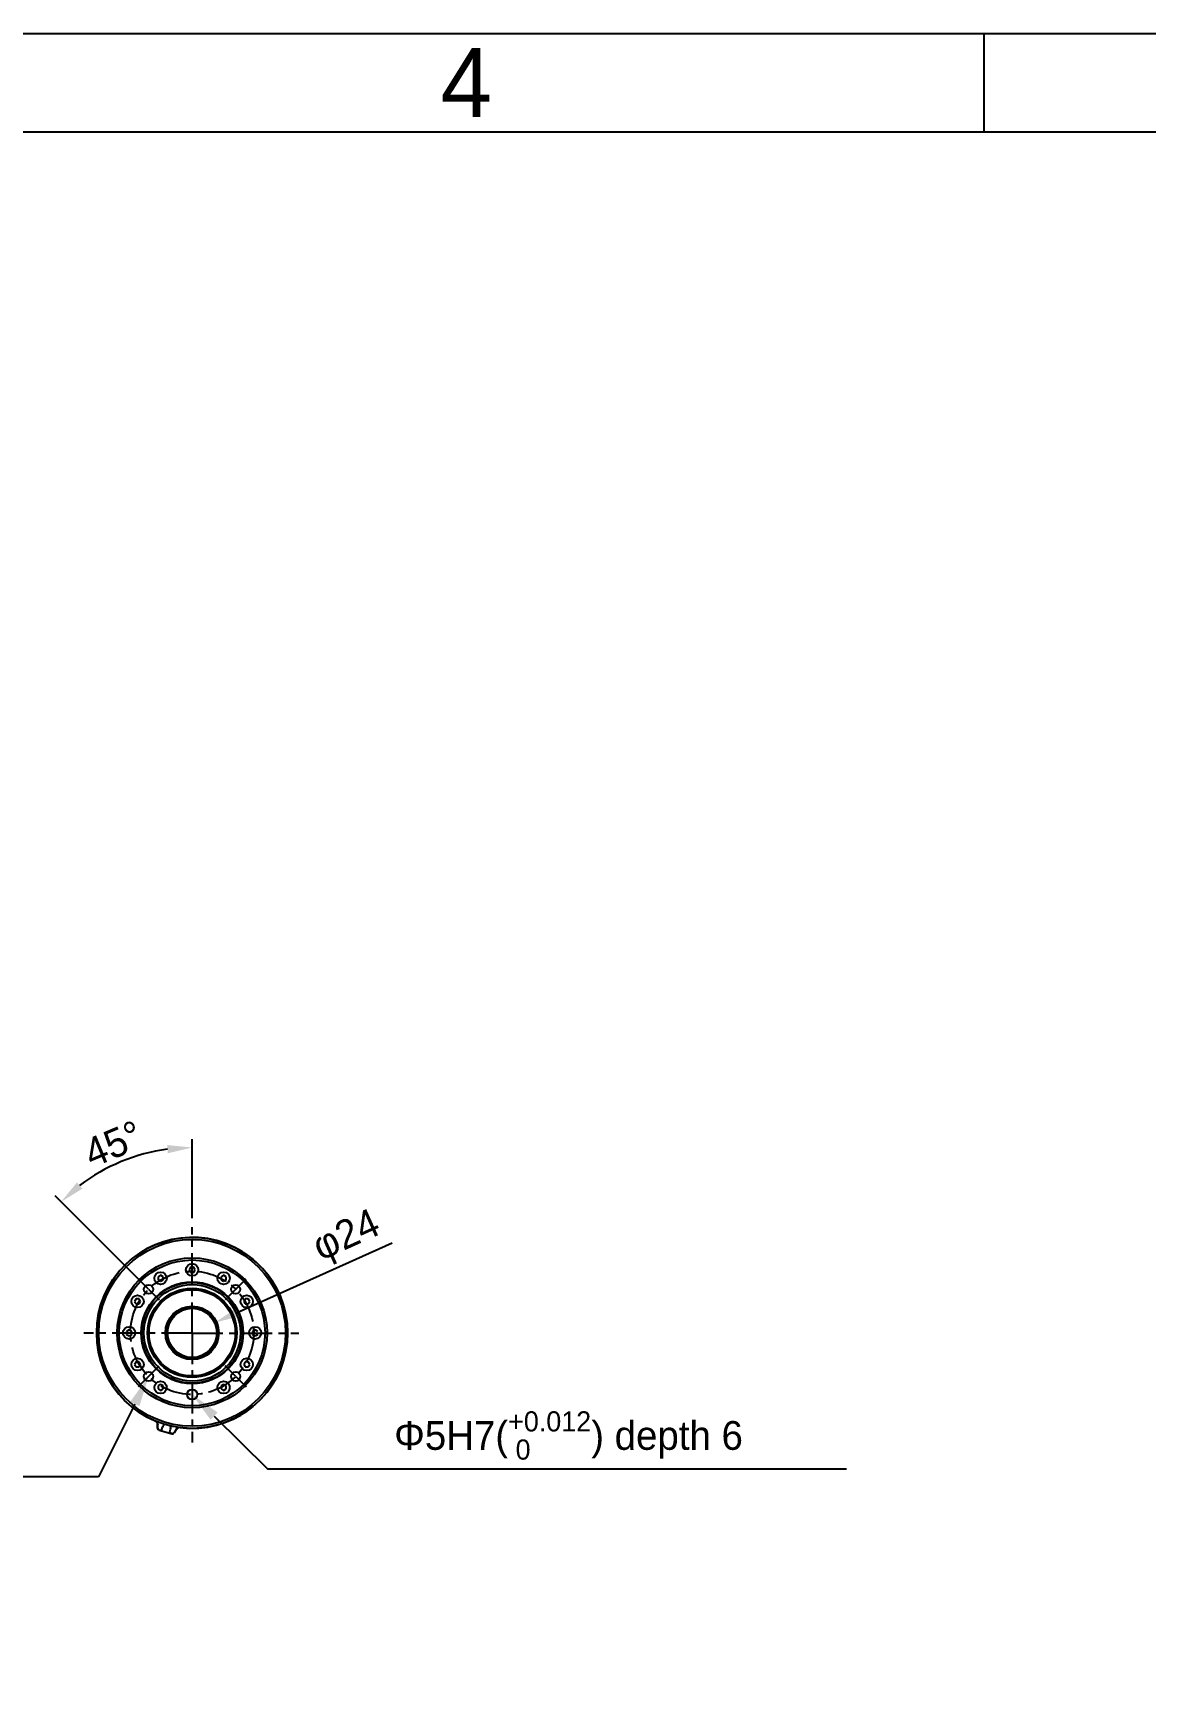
# Model space of a CAD drawing. Header units: millimetres. Extents: x 4086 to 8300, y 123 to 1549.
# Drawn here: x 7060.2 to 7331.1, y 1143.3 to 1549.2 of the extents above; entities that cross this region are included whole.
import ezdxf
from ezdxf import colors
from ezdxf.entities.mleader import LeaderData, LeaderLine
from ezdxf.enums import TextEntityAlignment as Align
from ezdxf.math import Vec2, Vec3

# ---------------------------------------------------------------- set-up
doc = ezdxf.new("R2010")
doc.units = ezdxf.units.MM
doc.linetypes.add('CENTER', pattern=[0.6, 0.375, -0.075, 0.075, -0.075])
for name, color, linetype in [('中心线', 7, 'Continuous'), ('外形图', 7, 'Continuous'), ('多重引线', 7, 'Continuous'), ('尺寸标注', 7, 'Continuous')]:
    doc.layers.add(name, color=color, linetype=linetype)
doc.styles.add('思源黑', font='SourceHanSansCN-Normal.ttf')
doc.dimstyles.new('尺寸标注_1_4比例', dxfattribs={"dimtxt": 7, "dimasz": 6, "dimexe": 2, "dimexo": 1.5, "dimgap": 1, "dimtad": 1, "dimdec": 1, "dimlfac": 4, "dimdsep": 46, "dimtxsty": '思源黑', "dimcen": 0.09, "dimadec": 0, "dimazin": 0, "dimtp": 0.01, "dimtm": 0.01, "dimtfac": 1, "dimtdec": 1, "dimtofl": 0, "dimtmove": 0, "dimatfit": 3, "dimfxl": 1, "dimtolj": 1, "dimarcsym": 0})

# ---------------------------------------------------------------- blocks, each defined once
blk = doc.blocks.new('*D795')
at = {"layer": 'Defpoints', "color": 0}
for p in [(7104.35, 1235.3), (7093.41, 1230.37)]:
    blk.add_point(p, dxfattribs=at)
at = {"layer": '尺寸标注', "color": 0, "lineweight": -2}
blk.add_line((7109.82, 1237.76), (7147.57, 1254.77), dxfattribs=at)
at = {"layer": '尺寸标注', "color": 0}
for p, q in [((7098.79, 1232.83), (7098.97, 1232.83)), ((7098.88, 1232.74), (7098.88, 1232.92))]:
    blk.add_line(p, q, dxfattribs=at)
blk.add_solid([(7109.41, 1238.67), (7110.23, 1236.85), (7104.35, 1235.3)], dxfattribs=at)
at = {"layer": '尺寸标注', "color": 0, "insert": (7136.71, 1255.92), "char_height": 7, "attachment_point": 5, "rotation": 24.2514, "style": '思源黑'}
blk.add_mtext('\\A1;\\A1;φ24', dxfattribs=at)
blk = doc.blocks.new('*D796')
at = {"layer": 'Defpoints', "color": 0}
for p in [(7087.2, 1276.42), (7098.88, 1259.3), (7088.28, 1243.44), (7090.84, 1240.88), (7098.88, 1232.83)]:
    blk.add_point(p, dxfattribs=at)
at = {"layer": '尺寸标注', "color": 0, "lineweight": -2}
for p, q in [((7098.88, 1260.8), (7098.88, 1279.96)), ((7087.22, 1244.5), (7065.56, 1266.16))]:
    blk.add_line(p, q, dxfattribs=at)
blk.add_arc((7098.88, 1232.83), 45.13, 97.6234, 127.3766, dxfattribs=at)
at = {"layer": '尺寸标注', "color": 0}
for points in [[(7092.96, 1276.56), (7092.83, 1278.56), (7098.88, 1277.96)], [(7070.83, 1269.45), (7072.15, 1267.94), (7066.97, 1264.74)]]:
    blk.add_solid(points, dxfattribs=at)
at = {"layer": '尺寸标注', "color": 0, "insert": (7079.67, 1278.82), "char_height": 7, "attachment_point": 5, "rotation": 22.6806, "style": '思源黑'}
blk.add_mtext('\\A1;45%%d', dxfattribs=at)
blk = doc.blocks.new('图纸')
at = {"color": 2}
blk.add_line((7291.66, 1549.22), (7291.66, 1525.22), dxfattribs=at)
for points in [[(6283.66, 123.62), (6283.66, 1549.22), (8299.66, 1549.22), (8299.66, 123.62)], [(6403.66, 147.62), (6403.66, 1525.22), (8275.66, 1525.22), (8275.66, 147.62)]]:
    blk.add_lwpolyline(points, close=True, dxfattribs=at)
at = {"color": 2, "style": '思源黑'}
blk.add_text('4', height=16.8, dxfattribs=at).set_placement((7165.66, 1537.22), align=Align.MIDDLE_CENTER)
at = {"color": 7, "style": '思源黑'}
for tag, height, p in [('编号', 19.2, (8134.84, 252.67)), ('比例', 8, (7939.66, 171.62))]:
    blk.add_attdef(tag, text='', height=height, dxfattribs=at).set_placement(p, align=Align.MIDDLE)
at = {"linetype": 'Continuous', "lineweight": 0, "ltscale": 0.3, "style": '思源黑'}
for tag, p in [('当前页', (8121.35, 207.93)), ('总页数', (8160.27, 207.93))]:
    blk.add_attdef(tag, text='', height=8, dxfattribs=at).set_placement(p, align=Align.MIDDLE)

msp = doc.modelspace()

# ---------------------------------------------------------------- linework, layer by layer
at = {"layer": '中心线', "linetype": 'CENTER', "ltscale": 20}
for p, q in [((7098.8826, 1232.7432), (7098.8826, 1258.543)), ((7088.276, 1243.4398), (7085.7128, 1246.0031)), ((7088.276, 1243.4398), (7090.8393, 1240.8765)), ((7109.4892, 1243.4398), (7106.926, 1240.8765)), ((7109.4892, 1243.4398), (7112.0525, 1246.0031)), ((7098.8826, 1232.7432), (7072.4814, 1232.7432)), ((7098.8826, 1232.7432), (7098.8826, 1206.1224)), ((7098.8826, 1232.7432), (7124.9021, 1232.7432)), ((7088.276, 1222.2266), (7085.7128, 1219.6633)), ((7088.276, 1222.2266), (7090.8393, 1224.7899)), ((7109.4892, 1222.2266), (7106.926, 1224.7899)), ((7109.4892, 1222.2266), (7112.0525, 1219.6633))]:
    msp.add_line(p, q, dxfattribs=at)
msp.add_circle((7098.8826, 1232.8332), 15, dxfattribs=at)
at = {"layer": '外形图'}
for p, q in [((7091.2076, 1246.8484), (7090.5826, 1246.4875)), ((7090.5826, 1246.4875), (7090.5826, 1245.7658)), ((7091.8326, 1246.4875), (7091.2076, 1246.8484)), ((7091.8326, 1245.7658), (7091.8326, 1246.4875)), ((7098.5218, 1248.8082), (7098.161, 1248.1832)), ((7098.161, 1248.1832), (7098.5218, 1247.5582)), ((7099.2435, 1248.8082), (7098.5218, 1248.8082)), ((7098.5218, 1247.5582), (7099.2435, 1247.5582)), ((7099.6043, 1248.1832), (7099.2435, 1248.8082)), ((7099.2435, 1247.5582), (7099.6043, 1248.1832)), ((7106.5576, 1246.8484), (7105.9326, 1246.4875)), ((7105.9326, 1246.4875), (7105.9326, 1245.7658)), ((7107.1826, 1246.4875), (7106.5576, 1246.8484)), ((7107.1826, 1245.7658), (7107.1826, 1246.4875)), ((7090.5826, 1245.7658), (7091.2076, 1245.405)), ((7091.2076, 1245.405), (7091.8326, 1245.7658)), ((7105.9326, 1245.7658), (7106.5576, 1245.405)), ((7106.5576, 1245.405), (7107.1826, 1245.7658)), ((7085.2283, 1241.1332), (7084.8675, 1240.5082)), ((7084.8675, 1240.5082), (7085.2283, 1239.8832)), ((7085.95, 1241.1332), (7085.2283, 1241.1332)), ((7085.2283, 1239.8832), (7085.95, 1239.8832)), ((7086.3108, 1240.5082), (7085.95, 1241.1332)), ((7085.95, 1239.8832), (7086.3108, 1240.5082)), ((7111.8153, 1241.1332), (7111.4544, 1240.5082)), ((7111.4544, 1240.5082), (7111.8153, 1239.8832)), ((7112.537, 1241.1332), (7111.8153, 1241.1332)), ((7111.8153, 1239.8832), (7112.537, 1239.8832)), ((7112.8978, 1240.5082), (7112.537, 1241.1332)), ((7112.537, 1239.8832), (7112.8978, 1240.5082)), ((7083.5326, 1233.5549), (7082.9076, 1233.194)), ((7082.9076, 1233.194), (7082.9076, 1232.4724)), ((7082.9076, 1232.4724), (7083.5326, 1232.1115)), ((7084.1576, 1233.194), (7083.5326, 1233.5549)), ((7083.5326, 1232.1115), (7084.1576, 1232.4724)), ((7084.1576, 1232.4724), (7084.1576, 1233.194)), ((7114.2326, 1233.5549), (7113.6076, 1233.194)), ((7113.6076, 1233.194), (7113.6076, 1232.4724)), ((7113.6076, 1232.4724), (7114.2326, 1232.1115)), ((7114.8576, 1233.194), (7114.2326, 1233.5549)), ((7114.2326, 1232.1115), (7114.8576, 1232.4724)), ((7085.2283, 1225.7832), (7084.8675, 1225.1582)), ((7084.8675, 1225.1582), (7085.2283, 1224.5332)), ((7085.95, 1225.7832), (7085.2283, 1225.7832)), ((7085.2283, 1224.5332), (7085.95, 1224.5332)), ((7086.3108, 1225.1582), (7085.95, 1225.7832)), ((7085.95, 1224.5332), (7086.3108, 1225.1582)), ((7111.8153, 1225.7832), (7111.4544, 1225.1582)), ((7111.4544, 1225.1582), (7111.8153, 1224.5332)), ((7112.537, 1225.7832), (7111.8153, 1225.7832)), ((7111.8153, 1224.5332), (7112.537, 1224.5332)), ((7112.8978, 1225.1582), (7112.537, 1225.7832)), ((7112.537, 1224.5332), (7112.8978, 1225.1582)), ((7091.2076, 1220.2614), (7090.5826, 1219.9006)), ((7090.5826, 1219.9006), (7090.5826, 1219.1789)), ((7090.5826, 1219.1789), (7091.2076, 1218.818)), ((7091.8326, 1219.9006), (7091.2076, 1220.2614)), ((7091.2076, 1218.818), (7091.8326, 1219.1789)), ((7091.8326, 1219.1789), (7091.8326, 1219.9006)), ((7106.5576, 1220.2614), (7105.9326, 1219.9006)), ((7105.9326, 1219.9006), (7105.9326, 1219.1789)), ((7105.9326, 1219.1789), (7106.5576, 1218.818)), ((7107.1826, 1219.9006), (7106.5576, 1220.2614)), ((7106.5576, 1218.818), (7107.1826, 1219.1789)), ((7107.1826, 1219.1789), (7107.1826, 1219.9006)), ((7090.4575, 1210.5071), (7090.5245, 1210.5083)), ((7090.4737, 1209.5794), (7090.4575, 1210.5071)), ((7090.5407, 1209.5806), (7090.5245, 1210.5083)), ((7091.4462, 1208.9439), (7091.7051, 1209.9098)), ((7090.5407, 1209.5806), (7090.4737, 1209.5794)), ((7090.8443, 1209.1052), (7090.8616, 1209.1699)), ((7090.8443, 1209.1052), (7093.9801, 1208.2649)), ((7091.4636, 1209.0086), (7090.8616, 1209.1699)), ((7093.3781, 1208.4262), (7093.6369, 1209.3922)), ((7093.9974, 1208.3296), (7093.3954, 1208.4909)), ((7093.9974, 1208.3296), (7093.9801, 1208.2649)), ((7094.9585, 1209.3202), (7094.4807, 1208.5249)), ((7094.5381, 1208.4904), (7094.4807, 1208.5249)), ((7095.016, 1209.2857), (7094.5381, 1208.4904)), ((7095.016, 1209.2857), (7094.9585, 1209.3202))]:
    msp.add_line(p, q, dxfattribs=at)
for centre, radius in [((7098.8826, 1232.8332), 23.25), ((7098.8826, 1232.8332), 22.75), ((7098.8826, 1232.8332), 18.25), ((7098.8826, 1232.8332), 18.25), ((7098.8826, 1232.8332), 17.75), ((7091.2076, 1246.1267), 1.5), ((7098.8826, 1248.1832), 1.5), ((7106.5576, 1246.1267), 1.5), ((7098.8826, 1232.8332), 12.4), ((7098.8826, 1232.8332), 12.25), ((7098.8826, 1232.8332), 11.75), ((7088.276, 1243.4398), 1.125), ((7098.8826, 1232.8332), 10.8753), ((7098.8826, 1232.8332), 10.7454), ((7098.8826, 1232.8332), 10.5201), ((7098.8826, 1232.8332), 10.5), ((7109.4892, 1243.4398), 1.125), ((7085.5892, 1240.5082), 1.5), ((7098.8826, 1232.8332), 6.5), ((7098.8826, 1232.8332), 6.3544), ((7098.8826, 1232.8332), 6), ((7112.1761, 1240.5082), 1.5), ((7083.5326, 1232.8332), 1.5), ((7114.2326, 1232.8332), 1.5), ((7085.5892, 1225.1582), 1.5), ((7112.1761, 1225.1582), 1.5), ((7088.276, 1222.2266), 1.125), ((7109.4892, 1222.2266), 1.125), ((7091.2076, 1219.5397), 1.5), ((7098.8826, 1217.8332), 1.25), ((7106.5576, 1219.5397), 1.5)]:
    msp.add_circle(centre, radius, dxfattribs=at)
for centre, radius, start, end in [((7098.8826, 1232.8332), 23.25, 262.87101, 247.129009), ((7089.4577, 1210.4897), 1, 1, 67.129009), ((7092.671, 1209.651), 1, 115.613796, 165), ((7092.671, 1209.651), 1, 345, 34.386204), ((7095.8731, 1208.7707), 1, 82.870991, 149), ((7090.9737, 1209.5881), 0.5, 181, 255), ((7090.9737, 1209.5881), 0.433, 181, 255), ((7094.1095, 1208.7479), 0.5, 255, 329), ((7094.1095, 1208.7479), 0.433, 255, 329)]:
    msp.add_arc(centre, radius, start, end, dxfattribs=at)
for points, knots in [([(7090.1869, 1211.2706), (7090.2449, 1211.2156), (7090.4313, 1210.9953), (7090.521, 1210.7108), (7090.5245, 1210.5083)], [0.30670994, 0.30670994, 0.30670994, 0.30670994, 0.500254669, 1, 1, 1, 1]), ([(7095.632, 1209.8116), (7095.5544, 1209.7929), (7095.2827, 1209.6954), (7095.0628, 1209.4938), (7094.9585, 1209.3202)], [0.306768487, 0.306768487, 0.306768487, 0.306768487, 0.500254856, 1, 1, 1, 1])]:
    msp.add_open_spline(points, degree=3, knots=knots, dxfattribs=at)

# ---------------------------------------------------------------- block references
at = {"layer": '多重引线'}
msp.add_blockref('图纸', (0, 0), dxfattribs=at)

# ---------------------------------------------------------------- dimensions: what is measured, and where the dimension line sits
at = {"layer": '尺寸标注'}
dim = msp.add_angular_dim_2l(base=(7087.2026, 1276.4235), line1=((7098.8826, 1232.8332), (7098.8826, 1259.3039)), line2=((7088.276, 1243.4398), (7090.8393, 1240.8765)), dimstyle='尺寸标注_1_4比例', dxfattribs=at)
dim.commit()
dim.dimension.update_dxf_attribs({"geometry": '*D796', "text_midpoint": (7081.4816, 1274.4714), "dimtype": 162})
dim = msp.add_diameter_dim_2p(p1=(7093.4121, 1230.3688), p2=(7104.3532, 1235.2976), text='\\A1;φ24', dimstyle='尺寸标注_1_4比例', dxfattribs=at)
dim.commit()
dim.dimension.update_dxf_attribs({"geometry": '*D795', "text_midpoint": (7138.9768, 1250.8955), "dimtype": 163})

# ---------------------------------------------------------------- leaders
at = {"layer": '多重引线'}
ml = msp.add_multileader_mtext('Standard', dxfattribs=at)
ml.set_content('\\pxqc;4×M5{\\A1;\\C256; \\fSource Han Sans CN Normal|b0|i0|c0|p34;\\C7;depth }6.5 EQS\\PP.C.D {\\C256;Φ60}', style='思源黑')
ml.set_leader_properties()
ml.build(insert=Vec2(0, 0))
ml.multileader.update_dxf_attribs({"text_left_attachment_type": 5, "text_right_attachment_type": 5, "dogleg_length": 13.8889, "arrow_head_size": 7.5})
ctx = ml.context
ctx.base_point, ctx.char_height, ctx.arrow_head_size, ctx.landing_gap_size, ctx.plane_origin = Vec3(6965.9706, 1197.7683), 7, 7.5, 2.5, Vec3(7088.276, 1243.4398)
ctx.left_attachment, ctx.right_attachment, ctx.text_align_type = 5, 5, 1
notes = []
notes.append((ctx, [(0, (1, 1, 0), (7076.0795, 1197.7683), (-1, 0), 13.8889, [(0, [(7088.276, 1222.2266)], 0, [])])]))
ctx.mtext.insert, ctx.mtext.alignment, ctx.mtext.flow_direction = Vec3(7014.0806, 1217.5155), 2, 5
ml = msp.add_multileader_mtext('Standard', dxfattribs=at)
ml.set_content('\\A1;{\\C256;Φ5H7({\\H0.7x;\\S+0.012^  0;}) \\fSource Han Sans CN Normal|b0|i0|c0|p34;\\C7;depth \\fSource Han Sans CN Normal|b0|i0|c134|p34;\\C256;6}', style='思源黑')
ml.set_leader_properties()
ml.build(insert=Vec2(0, 0))
ml.multileader.update_dxf_attribs({"text_left_attachment_type": 5, "text_right_attachment_type": 5, "dogleg_length": 1, "arrow_head_size": 7.5})
ctx = ml.context
ctx.base_point, ctx.char_height, ctx.arrow_head_size, ctx.landing_gap_size, ctx.plane_origin = Vec3(7144.982, 1199.7359), 7, 7.5, 2.5, Vec3(7098.8826, 1217.8332)
ctx.left_attachment, ctx.right_attachment, ctx.text_align_type = 5, 5, 1
notes.append((ctx, [(0, (1, 1, 0), (7117.2042, 1199.7359), (1, 0), 27.7778, [(0, [(7098.8826, 1217.8332)], 0, [])])]))
ctx.mtext.insert, ctx.mtext.alignment, ctx.mtext.flow_direction = Vec3(7190.5526, 1213.7359), 2, 5
for ctx, leaders in notes:
    for number, flags, end, landing, length, lines in leaders:
        leader = LeaderData()
        leader.index, (leader.has_last_leader_line, leader.has_dogleg_vector, leader.attachment_direction) = number, flags
        leader.last_leader_point, leader.dogleg_vector, leader.dogleg_length = Vec3(end), Vec3(landing), length
        for number, points, colour, breaks in lines:
            line = LeaderLine()
            line.index, line.vertices, line.color, line.breaks = number, Vec3.list(points), colors.encode_raw_color(colour), breaks
            leader.lines.append(line)
        ctx.leaders.append(leader)

doc.saveas('drawing.dxf')
